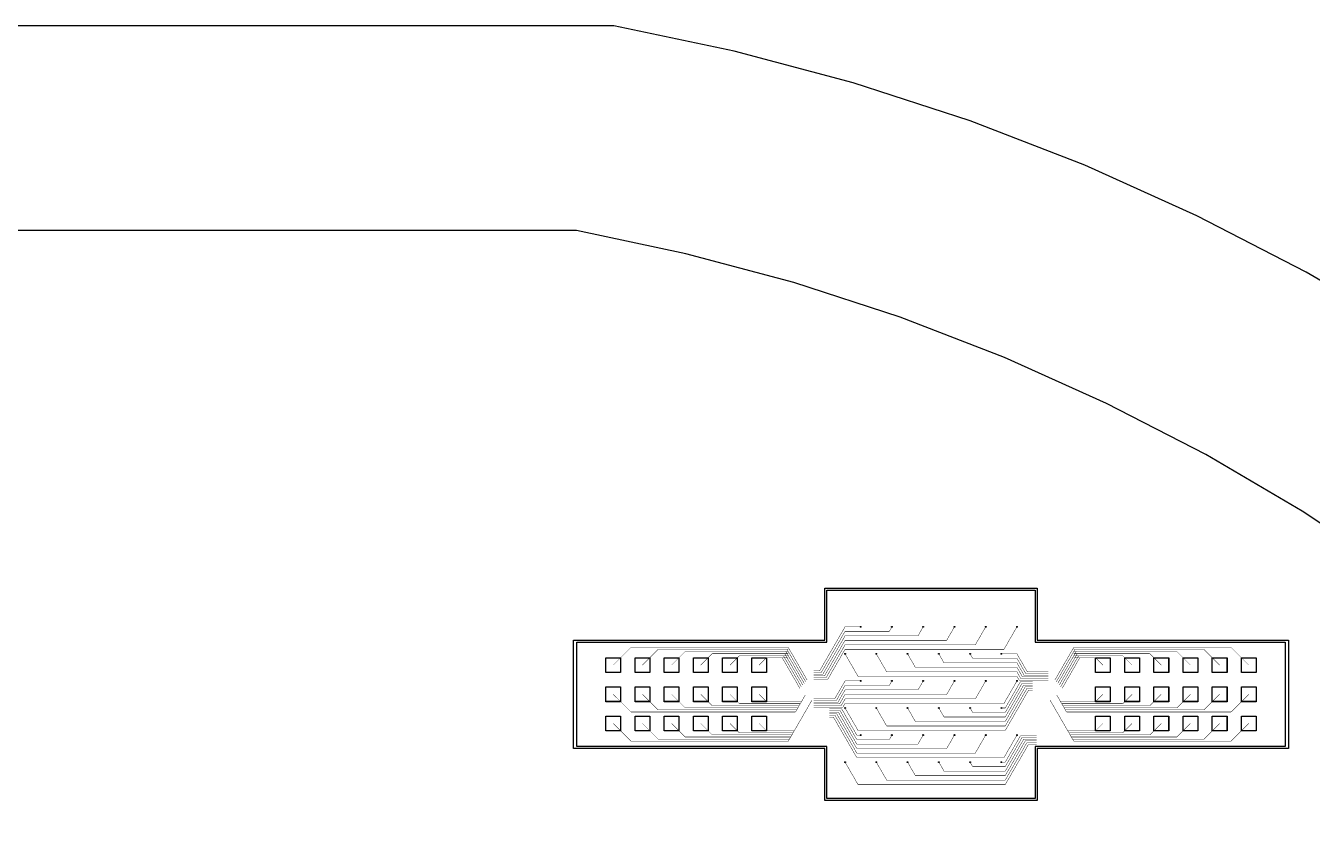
# Model space of a CAD drawing. Header units: metres. Extents: x -54999 to 54999, y -52014 to 54102.
# Drawn here: x -4214 to 26657, y 35128 to 54102 of the extents above; entities that cross this region are included whole.
import ezdxf

# ---------------------------------------------------------------- set-up
doc = ezdxf.new("R2010")
doc.units = ezdxf.units.M
for name, color, linetype in [('eDura_outline_ext', 6, 'Continuous'), ('eDura_outline_int', 6, 'Continuous'), ('etch', 3, 'Continuous'), ('metal', 4, 'Continuous'), ('wafer_ext', 8, 'Continuous'), ('wafer_int', 8, 'Continuous')]:
    doc.layers.add(name, color=color, linetype=linetype)

msp = doc.modelspace()

# ---------------------------------------------------------------- linework, layer by layer
at = {"layer": 'eDura_outline_ext'}
msp.add_lwpolyline([(20058.4, 39356.056), (26083.4, 39356.056), (26083.4, 36756.056), (20058.4, 36756.056), (20058.4, 36756.056), (20058.4, 35506.056), (14958.4, 35506.056), (14958.4, 36756.056), (14958.4, 36756.056), (8933.4, 36756.056), (8933.4, 39356.056), (14958.4, 39356.056), (14958.4, 39356.056), (14958.4, 40606.056), (20058.4, 40606.056), (20058.4, 39356.056)], close=True, dxfattribs=at)
at = {"layer": 'eDura_outline_int'}
msp.add_lwpolyline([(20008.4, 39306.056), (26008.4, 39306.056), (26008.4, 36806.056), (20008.4, 36806.056), (20008.4, 36806.056), (20008.4, 35556.056), (15008.4, 35556.056), (15008.4, 36806.056), (15008.4, 36806.056), (9008.4, 36806.056), (9008.4, 39306.056), (15008.4, 39306.056), (15008.4, 39306.056), (15008.4, 40556.056), (20008.4, 40556.056), (20008.4, 39306.056)], close=True, dxfattribs=at)
at = {"layer": 'etch'}
for points in [[(9708.4, 38931.056), (10058.4, 38931.056), (10058.4, 38581.056), (9708.4, 38581.056), (9708.4, 38931.056)], [(10408.4, 38931.056), (10758.4, 38931.056), (10758.4, 38581.056), (10408.4, 38581.056), (10408.4, 38931.056)], [(11108.4, 38931.056), (11458.4, 38931.056), (11458.4, 38581.056), (11108.4, 38581.056), (11108.4, 38931.056)], [(11808.4, 38931.056), (12158.4, 38931.056), (12158.4, 38581.056), (11808.4, 38581.056), (11808.4, 38931.056)], [(12508.4, 38931.056), (12858.4, 38931.056), (12858.4, 38581.056), (12508.4, 38581.056), (12508.4, 38931.056)], [(13208.4, 38931.056), (13558.4, 38931.056), (13558.4, 38581.056), (13208.4, 38581.056), (13208.4, 38931.056)], [(21458.4, 38931.056), (21808.4, 38931.056), (21808.4, 38581.056), (21458.4, 38581.056), (21458.4, 38931.056)], [(22158.4, 38931.056), (22508.4, 38931.056), (22508.4, 38581.056), (22158.4, 38581.056), (22158.4, 38931.056)], [(22858.4, 38931.056), (23208.4, 38931.056), (23208.4, 38581.056), (22858.4, 38581.056), (22858.4, 38931.056)], [(23558.4, 38931.056), (23908.4, 38931.056), (23908.4, 38581.056), (23558.4, 38581.056), (23558.4, 38931.056)], [(24258.4, 38931.056), (24608.4, 38931.056), (24608.4, 38581.056), (24258.4, 38581.056), (24258.4, 38931.056)], [(24958.4, 38931.056), (25308.4, 38931.056), (25308.4, 38581.056), (24958.4, 38581.056), (24958.4, 38931.056)], [(9708.4, 38231.056), (10058.4, 38231.056), (10058.4, 37881.056), (9708.4, 37881.056), (9708.4, 38231.056)], [(10408.4, 38231.056), (10758.4, 38231.056), (10758.4, 37881.056), (10408.4, 37881.056), (10408.4, 38231.056)], [(11108.4, 38231.056), (11458.4, 38231.056), (11458.4, 37881.056), (11108.4, 37881.056), (11108.4, 38231.056)], [(11808.4, 38231.056), (12158.4, 38231.056), (12158.4, 37881.056), (11808.4, 37881.056), (11808.4, 38231.056)], [(12508.4, 38231.056), (12858.4, 38231.056), (12858.4, 37881.056), (12508.4, 37881.056), (12508.4, 38231.056)], [(13208.4, 38231.056), (13558.4, 38231.056), (13558.4, 37881.056), (13208.4, 37881.056), (13208.4, 38231.056)], [(21458.4, 38231.056), (21808.4, 38231.056), (21808.4, 37881.056), (21458.4, 37881.056), (21458.4, 38231.056)], [(22158.4, 38231.056), (22508.4, 38231.056), (22508.4, 37881.056), (22158.4, 37881.056), (22158.4, 38231.056)], [(22858.4, 38231.056), (23208.4, 38231.056), (23208.4, 37881.056), (22858.4, 37881.056), (22858.4, 38231.056)], [(23558.4, 38231.056), (23908.4, 38231.056), (23908.4, 37881.056), (23558.4, 37881.056), (23558.4, 38231.056)], [(24258.4, 38231.056), (24608.4, 38231.056), (24608.4, 37881.056), (24258.4, 37881.056), (24258.4, 38231.056)], [(24958.4, 38231.056), (25308.4, 38231.056), (25308.4, 37881.056), (24958.4, 37881.056), (24958.4, 38231.056)], [(9708.4, 37531.056), (10058.4, 37531.056), (10058.4, 37181.056), (9708.4, 37181.056), (9708.4, 37531.056)], [(10408.4, 37531.056), (10758.4, 37531.056), (10758.4, 37181.056), (10408.4, 37181.056), (10408.4, 37531.056)], [(11108.4, 37531.056), (11458.4, 37531.056), (11458.4, 37181.056), (11108.4, 37181.056), (11108.4, 37531.056)], [(11808.4, 37531.056), (12158.4, 37531.056), (12158.4, 37181.056), (11808.4, 37181.056), (11808.4, 37531.056)], [(12508.4, 37531.056), (12858.4, 37531.056), (12858.4, 37181.056), (12508.4, 37181.056), (12508.4, 37531.056)], [(13208.4, 37531.056), (13558.4, 37531.056), (13558.4, 37181.056), (13208.4, 37181.056), (13208.4, 37531.056)], [(21458.4, 37531.056), (21808.4, 37531.056), (21808.4, 37181.056), (21458.4, 37181.056), (21458.4, 37531.056)], [(22158.4, 37531.056), (22508.4, 37531.056), (22508.4, 37181.056), (22158.4, 37181.056), (22158.4, 37531.056)], [(22858.4, 37531.056), (23208.4, 37531.056), (23208.4, 37181.056), (22858.4, 37181.056), (22858.4, 37531.056)], [(23558.4, 37531.056), (23908.4, 37531.056), (23908.4, 37181.056), (23558.4, 37181.056), (23558.4, 37531.056)], [(24258.4, 37531.056), (24608.4, 37531.056), (24608.4, 37181.056), (24258.4, 37181.056), (24258.4, 37531.056)], [(24958.4, 37531.056), (25308.4, 37531.056), (25308.4, 37181.056), (24958.4, 37181.056), (24958.4, 37531.056)]]:
    msp.add_lwpolyline(points, close=True, dxfattribs=at)
for centre in [(15820.9, 39675.296), (16570.9, 39675.296), (17320.9, 39675.296), (18070.9, 39675.296), (18820.9, 39675.296), (19570.9, 39675.296), (15445.9, 39025.777), (16195.9, 39025.777), (16945.9, 39025.777), (17695.9, 39025.777), (18445.9, 39025.777), (19195.9, 39025.777), (15820.9, 38376.258), (16570.9, 38376.258), (17320.9, 38376.258), (18070.9, 38376.258), (18820.9, 38376.258), (19570.9, 38376.258), (15445.9, 37726.739), (16195.9, 37726.739), (16945.9, 37726.739), (17695.9, 37726.739), (18445.9, 37726.739), (19195.9, 37726.739), (15820.9, 37077.22), (16570.9, 37077.22), (17320.9, 37077.22), (18070.9, 37077.22), (18820.9, 37077.22), (19570.9, 37077.22), (15445.9, 36427.701), (16195.9, 36427.701), (16945.9, 36427.701), (17695.9, 36427.701), (18445.9, 36427.701), (19195.9, 36427.701)]:
    msp.add_circle(centre, 5, dxfattribs=at)
at = {"layer": 'metal'}
for points in [[(15445.9, 39675.296, 10, 10, 0), (14834.464, 38616.258, 10, 10, 0)], [(15445.9, 39567.296, 10, 10, 0), (14873.724, 38576.258, 10, 10, 0)], [(15820.9, 39675.296, 10, 10, 0), (15445.9, 39675.296, 10, 10, 0)], [(16508.546, 39567.296, 10, 10, 0), (15445.9, 39567.296, 10, 10, 0)], [(15820.9, 39675.296, 10, 10, 0), (15820.9, 39675.296, 10, 10, 0)], [(16570.9, 39675.296, 10, 10, 0), (16508.546, 39567.296, 10, 10, 0)], [(17320.9, 39675.296, 10, 10, 0), (17196.192, 39459.296, 10, 10, 0)], [(18070.9, 39675.296, 10, 10, 0), (17883.838, 39351.296, 10, 10, 0)], [(18820.9, 39675.296, 10, 10, 0), (18571.485, 39243.296, 10, 10, 0)], [(19570.9, 39675.296, 10, 10, 0), (19259.131, 39135.296, 10, 10, 0)], [(15445.9, 39459.296, 10, 10, 0), (14912.984, 38536.258, 10, 10, 0)], [(15445.9, 39351.296, 10, 10, 0), (14952.243, 38496.258, 10, 10, 0)], [(15445.9, 39243.296, 10, 10, 0), (14991.503, 38456.258, 10, 10, 0)], [(17196.192, 39459.296, 10, 10, 0), (15445.9, 39459.296, 10, 10, 0)], [(17883.838, 39351.296, 10, 10, 0), (15445.9, 39351.296, 10, 10, 0)], [(18571.485, 39243.296, 10, 10, 0), (15445.9, 39243.296, 10, 10, 0)], [(9883.4, 38756.056, 10, 10, 0), (10308.4, 39181.056, 10, 10, 0)], [(10308.4, 39181.056, 10, 10, 0), (14083.4, 39181.056, 10, 10, 0)], [(10583.4, 38756.056, 10, 10, 0), (10958.4, 39131.056, 10, 10, 0)], [(10958.4, 39131.056, 10, 10, 0), (14083.4, 39131.056, 10, 10, 0)], [(11283.4, 38756.056, 10, 10, 0), (11608.4, 39081.056, 10, 10, 0)], [(11608.4, 39081.056, 10, 10, 0), (14083.4, 39081.056, 10, 10, 0)], [(11983.4, 38756.056, 10, 10, 0), (12258.4, 39031.056, 10, 10, 0)], [(12258.4, 39031.056, 10, 10, 0), (14083.4, 39031.056, 10, 10, 0)], [(12683.4, 38756.056, 10, 10, 0), (12908.4, 38981.056, 10, 10, 0)], [(12908.4, 38981.056, 10, 10, 0), (14083.4, 38981.056, 10, 10, 0)], [(13383.4, 38756.056, 10, 10, 0), (13558.4, 38931.056, 10, 10, 0)], [(13558.4, 38931.056, 10, 10, 0), (14083.4, 38931.056, 10, 10, 0)], [(13939.062, 38931.056, 10, 10, 0), (14363.415, 38196.056, 10, 10, 0)], [(14083.4, 38931.056, 10, 10, 0), (13939.062, 38931.056, 10, 10, 0)], [(13967.93, 38981.056, 10, 10, 0), (14398.056, 38236.056, 10, 10, 0)], [(14083.4, 38981.056, 10, 10, 0), (13967.93, 38981.056, 10, 10, 0)], [(13996.797, 39031.056, 10, 10, 0), (14432.697, 38276.056, 10, 10, 0)], [(14083.4, 39031.056, 10, 10, 0), (13996.797, 39031.056, 10, 10, 0)], [(14025.665, 39081.056, 10, 10, 0), (14467.338, 38316.056, 10, 10, 0)], [(14083.4, 39081.056, 10, 10, 0), (14025.665, 39081.056, 10, 10, 0)], [(14054.532, 39131.056, 10, 10, 0), (14501.979, 38356.056, 10, 10, 0)], [(14083.4, 39131.056, 10, 10, 0), (14054.532, 39131.056, 10, 10, 0)], [(14083.4, 39181.056, 10, 10, 0), (14536.62, 38396.056, 10, 10, 0)], [(14083.4, 39181.056, 10, 10, 0), (14083.4, 39181.056, 10, 10, 0)], [(15445.9, 39135.296, 10, 10, 0), (15030.763, 38416.258, 10, 10, 0)], [(19259.131, 39135.296, 10, 10, 0), (15445.9, 39135.296, 10, 10, 0)], [(15445.9, 39025.777, 10, 10, 0), (15757.669, 38485.777, 10, 10, 0)], [(16195.9, 39025.777, 10, 10, 0), (16445.315, 38593.777, 10, 10, 0)], [(16945.9, 39025.777, 10, 10, 0), (17132.961, 38701.777, 10, 10, 0)], [(17695.9, 39025.777, 10, 10, 0), (17820.608, 38809.777, 10, 10, 0)], [(18445.9, 39025.777, 10, 10, 0), (18508.254, 38917.777, 10, 10, 0)], [(18508.254, 38917.777, 10, 10, 0), (19570.9, 38917.777, 10, 10, 0)], [(19195.9, 39025.777, 10, 10, 0), (19195.9, 39025.777, 10, 10, 0)], [(19195.9, 39025.777, 10, 10, 0), (19570.9, 39025.777, 10, 10, 0)], [(19570.9, 39025.777, 10, 10, 0), (19818.883, 38596.258, 10, 10, 0)], [(19570.9, 38917.777, 10, 10, 0), (19779.623, 38556.258, 10, 10, 0)], [(20933.4, 39181.056, 10, 10, 0), (20480.18, 38396.056, 10, 10, 0)], [(20962.267, 39131.056, 10, 10, 0), (20514.821, 38356.056, 10, 10, 0)], [(20991.135, 39081.056, 10, 10, 0), (20549.462, 38316.056, 10, 10, 0)], [(21020.003, 39031.056, 10, 10, 0), (20584.103, 38276.056, 10, 10, 0)], [(21048.87, 38981.056, 10, 10, 0), (20618.744, 38236.056, 10, 10, 0)], [(21077.738, 38931.056, 10, 10, 0), (20653.385, 38196.056, 10, 10, 0)], [(24708.4, 39181.056, 10, 10, 0), (20933.4, 39181.056, 10, 10, 0)], [(20933.4, 39181.056, 10, 10, 0), (20933.4, 39181.056, 10, 10, 0)], [(24058.4, 39131.056, 10, 10, 0), (20933.4, 39131.056, 10, 10, 0)], [(20933.4, 39131.056, 10, 10, 0), (20962.267, 39131.056, 10, 10, 0)], [(23408.4, 39081.056, 10, 10, 0), (20933.4, 39081.056, 10, 10, 0)], [(20933.4, 39081.056, 10, 10, 0), (20991.135, 39081.056, 10, 10, 0)], [(22758.4, 39031.056, 10, 10, 0), (20933.4, 39031.056, 10, 10, 0)], [(20933.4, 39031.056, 10, 10, 0), (21020.003, 39031.056, 10, 10, 0)], [(22108.4, 38981.056, 10, 10, 0), (20933.4, 38981.056, 10, 10, 0)], [(20933.4, 38981.056, 10, 10, 0), (21048.87, 38981.056, 10, 10, 0)], [(21458.4, 38931.056, 10, 10, 0), (20933.4, 38931.056, 10, 10, 0)], [(20933.4, 38931.056, 10, 10, 0), (21077.738, 38931.056, 10, 10, 0)], [(21633.4, 38756.056, 10, 10, 0), (21458.4, 38931.056, 10, 10, 0)], [(22333.4, 38756.056, 10, 10, 0), (22108.4, 38981.056, 10, 10, 0)], [(23033.4, 38756.056, 10, 10, 0), (22758.4, 39031.056, 10, 10, 0)], [(23733.4, 38756.056, 10, 10, 0), (23408.4, 39081.056, 10, 10, 0)], [(24433.4, 38756.056, 10, 10, 0), (24058.4, 39131.056, 10, 10, 0)], [(25133.4, 38756.056, 10, 10, 0), (24708.4, 39181.056, 10, 10, 0)], [(14834.464, 38616.258, 10, 10, 0), (14695.9, 38616.258, 10, 10, 0)], [(16445.315, 38593.777, 10, 10, 0), (19570.9, 38593.777, 10, 10, 0)], [(17132.961, 38701.777, 10, 10, 0), (19570.9, 38701.777, 10, 10, 0)], [(17820.608, 38809.777, 10, 10, 0), (19570.9, 38809.777, 10, 10, 0)], [(19570.9, 38809.777, 10, 10, 0), (19740.363, 38516.258, 10, 10, 0)], [(19570.9, 38701.777, 10, 10, 0), (19701.103, 38476.258, 10, 10, 0)], [(19570.9, 38593.777, 10, 10, 0), (19661.844, 38436.258, 10, 10, 0)], [(19818.883, 38596.258, 10, 10, 0), (20320.9, 38596.258, 10, 10, 0)], [(14873.724, 38576.258, 10, 10, 0), (14695.9, 38576.258, 10, 10, 0)], [(14912.984, 38536.258, 10, 10, 0), (14695.9, 38536.258, 10, 10, 0)], [(14952.243, 38496.258, 10, 10, 0), (14695.9, 38496.258, 10, 10, 0)], [(14991.503, 38456.258, 10, 10, 0), (14695.9, 38456.258, 10, 10, 0)], [(15030.763, 38416.258, 10, 10, 0), (14695.9, 38416.258, 10, 10, 0)], [(15445.9, 38376.258, 10, 10, 0), (15197.917, 37946.739, 10, 10, 0)], [(15820.9, 38376.258, 10, 10, 0), (15445.9, 38376.258, 10, 10, 0)], [(15757.669, 38485.777, 10, 10, 0), (19570.9, 38485.777, 10, 10, 0)], [(15820.9, 38376.258, 10, 10, 0), (15820.9, 38376.258, 10, 10, 0)], [(16570.9, 38376.258, 10, 10, 0), (16508.546, 38268.258, 10, 10, 0)], [(17320.9, 38376.258, 10, 10, 0), (17196.192, 38160.258, 10, 10, 0)], [(18070.9, 38376.258, 10, 10, 0), (17883.838, 38052.258, 10, 10, 0)], [(18820.9, 38376.258, 10, 10, 0), (18571.485, 37944.258, 10, 10, 0)], [(19570.9, 38376.258, 10, 10, 0), (19259.131, 37836.258, 10, 10, 0)], [(19289.65, 37726.739, 10, 10, 0), (19653.103, 38356.258, 10, 10, 0)], [(19289.65, 37618.739, 10, 10, 0), (19692.363, 38316.258, 10, 10, 0)], [(19289.65, 37510.739, 10, 10, 0), (19731.623, 38276.258, 10, 10, 0)], [(19570.9, 38485.777, 10, 10, 0), (19622.584, 38396.258, 10, 10, 0)], [(19622.584, 38396.258, 10, 10, 0), (20320.9, 38396.258, 10, 10, 0)], [(19653.103, 38356.258, 10, 10, 0), (19945.9, 38356.258, 10, 10, 0)], [(19661.844, 38436.258, 10, 10, 0), (20320.9, 38436.258, 10, 10, 0)], [(19692.363, 38316.258, 10, 10, 0), (19945.9, 38316.258, 10, 10, 0)], [(19701.103, 38476.258, 10, 10, 0), (20320.9, 38476.258, 10, 10, 0)], [(19731.623, 38276.258, 10, 10, 0), (19945.9, 38276.258, 10, 10, 0)], [(19740.363, 38516.258, 10, 10, 0), (20320.9, 38516.258, 10, 10, 0)], [(19779.623, 38556.258, 10, 10, 0), (20320.9, 38556.258, 10, 10, 0)], [(9883.4, 38056.056, 10, 10, 0), (10308.4, 37631.056, 10, 10, 0)], [(10583.4, 38056.056, 10, 10, 0), (10958.4, 37681.056, 10, 10, 0)], [(11283.4, 38056.056, 10, 10, 0), (11608.4, 37731.056, 10, 10, 0)], [(11983.4, 38056.056, 10, 10, 0), (12258.4, 37781.056, 10, 10, 0)], [(12683.4, 38056.056, 10, 10, 0), (12908.4, 37831.056, 10, 10, 0)], [(13383.4, 38056.056, 10, 10, 0), (13558.4, 37881.056, 10, 10, 0)], [(14285.473, 37681.056, 10, 10, 0), (14467.338, 37996.056, 10, 10, 0)], [(14314.34, 37731.056, 10, 10, 0), (14490.432, 38036.056, 10, 10, 0)], [(15445.9, 38268.258, 10, 10, 0), (15237.177, 37906.739, 10, 10, 0)], [(15445.9, 38160.258, 10, 10, 0), (15276.437, 37866.739, 10, 10, 0)], [(15445.9, 38052.258, 10, 10, 0), (15315.696, 37826.739, 10, 10, 0)], [(16508.546, 38268.258, 10, 10, 0), (15445.9, 38268.258, 10, 10, 0)], [(17196.192, 38160.258, 10, 10, 0), (15445.9, 38160.258, 10, 10, 0)], [(17883.838, 38052.258, 10, 10, 0), (15445.9, 38052.258, 10, 10, 0)], [(19289.65, 37402.739, 10, 10, 0), (19770.882, 38236.258, 10, 10, 0)], [(19289.65, 37294.739, 10, 10, 0), (19810.142, 38196.258, 10, 10, 0)], [(19289.65, 37186.739, 10, 10, 0), (19849.402, 38156.258, 10, 10, 0)], [(19770.882, 38236.258, 10, 10, 0), (19945.9, 38236.258, 10, 10, 0)], [(19810.142, 38196.258, 10, 10, 0), (19945.9, 38196.258, 10, 10, 0)], [(19849.402, 38156.258, 10, 10, 0), (19945.9, 38156.258, 10, 10, 0)], [(20702.46, 37731.056, 10, 10, 0), (20526.368, 38036.056, 10, 10, 0)], [(20731.327, 37681.056, 10, 10, 0), (20549.462, 37996.056, 10, 10, 0)], [(21633.4, 38056.056, 10, 10, 0), (21458.4, 37881.056, 10, 10, 0)], [(22333.4, 38056.056, 10, 10, 0), (22108.4, 37831.056, 10, 10, 0)], [(23033.4, 38056.056, 10, 10, 0), (22758.4, 37781.056, 10, 10, 0)], [(23733.4, 38056.056, 10, 10, 0), (23408.4, 37731.056, 10, 10, 0)], [(24433.4, 38056.056, 10, 10, 0), (24058.4, 37681.056, 10, 10, 0)], [(25133.4, 38056.056, 10, 10, 0), (24708.4, 37631.056, 10, 10, 0)], [(10958.4, 37681.056, 10, 10, 0), (14083.4, 37681.056, 10, 10, 0)], [(11608.4, 37731.056, 10, 10, 0), (14083.4, 37731.056, 10, 10, 0)], [(12258.4, 37781.056, 10, 10, 0), (14083.4, 37781.056, 10, 10, 0)], [(12908.4, 37831.056, 10, 10, 0), (14083.4, 37831.056, 10, 10, 0)], [(13558.4, 37881.056, 10, 10, 0), (14083.4, 37881.056, 10, 10, 0)], [(14083.4, 37881.056, 10, 10, 0), (14400.943, 37881.056, 10, 10, 0)], [(14083.4, 37831.056, 10, 10, 0), (14372.075, 37831.056, 10, 10, 0)], [(14083.4, 37781.056, 10, 10, 0), (14343.208, 37781.056, 10, 10, 0)], [(14083.4, 37731.056, 10, 10, 0), (14314.34, 37731.056, 10, 10, 0)], [(14083.4, 36931.056, 10, 10, 0), (14536.62, 37716.056, 10, 10, 0)], [(14083.4, 37681.056, 10, 10, 0), (14285.473, 37681.056, 10, 10, 0)], [(14112.267, 36981.056, 10, 10, 0), (14559.714, 37756.056, 10, 10, 0)], [(14141.135, 37031.056, 10, 10, 0), (14582.808, 37796.056, 10, 10, 0)], [(14170.003, 37081.056, 10, 10, 0), (14605.902, 37836.056, 10, 10, 0)], [(14198.87, 37131.056, 10, 10, 0), (14628.996, 37876.056, 10, 10, 0)], [(14227.738, 37181.056, 10, 10, 0), (14652.09, 37916.056, 10, 10, 0)], [(14256.605, 37631.056, 10, 10, 0), (14444.244, 37956.056, 10, 10, 0)], [(14343.208, 37781.056, 10, 10, 0), (14343.208, 37781.056, 10, 10, 0)], [(14372.075, 37831.056, 10, 10, 0), (14372.075, 37831.056, 10, 10, 0)], [(14400.943, 37881.056, 10, 10, 0), (14400.943, 37881.056, 10, 10, 0)], [(15197.917, 37946.739, 10, 10, 0), (14695.9, 37946.739, 10, 10, 0)], [(15237.177, 37906.739, 10, 10, 0), (14695.9, 37906.739, 10, 10, 0)], [(15276.437, 37866.739, 10, 10, 0), (14695.9, 37866.739, 10, 10, 0)], [(15315.696, 37826.739, 10, 10, 0), (14695.9, 37826.739, 10, 10, 0)], [(15354.956, 37786.739, 10, 10, 0), (14695.9, 37786.739, 10, 10, 0)], [(15394.216, 37746.739, 10, 10, 0), (14695.9, 37746.739, 10, 10, 0)], [(15363.697, 37706.739, 10, 10, 0), (15070.9, 37706.739, 10, 10, 0)], [(15324.437, 37666.739, 10, 10, 0), (15070.9, 37666.739, 10, 10, 0)], [(15727.15, 36969.22, 10, 10, 0), (15324.437, 37666.739, 10, 10, 0)], [(15445.9, 37944.258, 10, 10, 0), (15354.956, 37786.739, 10, 10, 0)], [(15727.15, 37077.22, 10, 10, 0), (15363.697, 37706.739, 10, 10, 0)], [(15445.9, 37836.258, 10, 10, 0), (15394.216, 37746.739, 10, 10, 0)], [(18571.485, 37944.258, 10, 10, 0), (15445.9, 37944.258, 10, 10, 0)], [(19259.131, 37836.258, 10, 10, 0), (15445.9, 37836.258, 10, 10, 0)], [(15445.9, 37726.739, 10, 10, 0), (15757.669, 37186.739, 10, 10, 0)], [(16195.9, 37726.739, 10, 10, 0), (16445.315, 37294.739, 10, 10, 0)], [(16945.9, 37726.739, 10, 10, 0), (17132.961, 37402.739, 10, 10, 0)], [(17695.9, 37726.739, 10, 10, 0), (17820.608, 37510.739, 10, 10, 0)], [(18445.9, 37726.739, 10, 10, 0), (18508.254, 37618.739, 10, 10, 0)], [(19195.9, 37726.739, 10, 10, 0), (19195.9, 37726.739, 10, 10, 0)], [(19195.9, 37726.739, 10, 10, 0), (19289.65, 37726.739, 10, 10, 0)], [(20789.062, 37181.056, 10, 10, 0), (20364.71, 37916.056, 10, 10, 0)], [(20817.93, 37131.056, 10, 10, 0), (20387.804, 37876.056, 10, 10, 0)], [(20846.797, 37081.056, 10, 10, 0), (20410.898, 37836.056, 10, 10, 0)], [(20875.665, 37031.056, 10, 10, 0), (20433.992, 37796.056, 10, 10, 0)], [(20904.532, 36981.056, 10, 10, 0), (20457.086, 37756.056, 10, 10, 0)], [(20933.4, 36931.056, 10, 10, 0), (20480.18, 37716.056, 10, 10, 0)], [(20760.195, 37631.056, 10, 10, 0), (20572.556, 37956.056, 10, 10, 0)], [(20615.857, 37881.056, 10, 10, 0), (20615.857, 37881.056, 10, 10, 0)], [(20933.4, 37881.056, 10, 10, 0), (20615.857, 37881.056, 10, 10, 0)], [(20644.725, 37831.056, 10, 10, 0), (20644.725, 37831.056, 10, 10, 0)], [(20933.4, 37831.056, 10, 10, 0), (20644.725, 37831.056, 10, 10, 0)], [(20673.592, 37781.056, 10, 10, 0), (20673.592, 37781.056, 10, 10, 0)], [(20933.4, 37781.056, 10, 10, 0), (20673.592, 37781.056, 10, 10, 0)], [(20933.4, 37731.056, 10, 10, 0), (20702.46, 37731.056, 10, 10, 0)], [(20933.4, 37681.056, 10, 10, 0), (20731.327, 37681.056, 10, 10, 0)], [(21458.4, 37881.056, 10, 10, 0), (20933.4, 37881.056, 10, 10, 0)], [(22108.4, 37831.056, 10, 10, 0), (20933.4, 37831.056, 10, 10, 0)], [(22758.4, 37781.056, 10, 10, 0), (20933.4, 37781.056, 10, 10, 0)], [(23408.4, 37731.056, 10, 10, 0), (20933.4, 37731.056, 10, 10, 0)], [(24058.4, 37681.056, 10, 10, 0), (20933.4, 37681.056, 10, 10, 0)], [(9883.4, 37356.056, 10, 10, 0), (10308.4, 36931.056, 10, 10, 0)], [(10308.4, 37631.056, 10, 10, 0), (14083.4, 37631.056, 10, 10, 0)], [(10583.4, 37356.056, 10, 10, 0), (10958.4, 36981.056, 10, 10, 0)], [(11283.4, 37356.056, 10, 10, 0), (11608.4, 37031.056, 10, 10, 0)], [(11983.4, 37356.056, 10, 10, 0), (12258.4, 37081.056, 10, 10, 0)], [(12683.4, 37356.056, 10, 10, 0), (12908.4, 37131.056, 10, 10, 0)], [(13383.4, 37356.056, 10, 10, 0), (13558.4, 37181.056, 10, 10, 0)], [(14083.4, 37631.056, 10, 10, 0), (14256.605, 37631.056, 10, 10, 0)], [(15285.177, 37626.739, 10, 10, 0), (15070.9, 37626.739, 10, 10, 0)], [(15245.918, 37586.739, 10, 10, 0), (15070.9, 37586.739, 10, 10, 0)], [(15206.658, 37546.739, 10, 10, 0), (15070.9, 37546.739, 10, 10, 0)], [(15167.398, 37506.739, 10, 10, 0), (15070.9, 37506.739, 10, 10, 0)], [(15727.15, 36537.22, 10, 10, 0), (15167.398, 37506.739, 10, 10, 0)], [(15727.15, 36645.22, 10, 10, 0), (15206.658, 37546.739, 10, 10, 0)], [(15727.15, 36753.22, 10, 10, 0), (15245.918, 37586.739, 10, 10, 0)], [(15727.15, 36861.22, 10, 10, 0), (15285.177, 37626.739, 10, 10, 0)], [(17132.961, 37402.739, 10, 10, 0), (19289.65, 37402.739, 10, 10, 0)], [(17820.608, 37510.739, 10, 10, 0), (19289.65, 37510.739, 10, 10, 0)], [(18508.254, 37618.739, 10, 10, 0), (19289.65, 37618.739, 10, 10, 0)], [(20933.4, 37631.056, 10, 10, 0), (20760.195, 37631.056, 10, 10, 0)], [(24708.4, 37631.056, 10, 10, 0), (20933.4, 37631.056, 10, 10, 0)], [(21633.4, 37356.056, 10, 10, 0), (21458.4, 37181.056, 10, 10, 0)], [(22333.4, 37356.056, 10, 10, 0), (22108.4, 37131.056, 10, 10, 0)], [(23033.4, 37356.056, 10, 10, 0), (22758.4, 37081.056, 10, 10, 0)], [(23733.4, 37356.056, 10, 10, 0), (23408.4, 37031.056, 10, 10, 0)], [(24433.4, 37356.056, 10, 10, 0), (24058.4, 36981.056, 10, 10, 0)], [(25133.4, 37356.056, 10, 10, 0), (24708.4, 36931.056, 10, 10, 0)], [(12258.4, 37081.056, 10, 10, 0), (14083.4, 37081.056, 10, 10, 0)], [(12908.4, 37131.056, 10, 10, 0), (14083.4, 37131.056, 10, 10, 0)], [(13558.4, 37181.056, 10, 10, 0), (14083.4, 37181.056, 10, 10, 0)], [(14083.4, 37181.056, 10, 10, 0), (14227.738, 37181.056, 10, 10, 0)], [(14083.4, 37131.056, 10, 10, 0), (14198.87, 37131.056, 10, 10, 0)], [(14083.4, 37081.056, 10, 10, 0), (14170.003, 37081.056, 10, 10, 0)], [(15820.9, 37077.22, 10, 10, 0), (15727.15, 37077.22, 10, 10, 0)], [(15757.669, 37186.739, 10, 10, 0), (19289.65, 37186.739, 10, 10, 0)], [(15820.9, 37077.22, 10, 10, 0), (15820.9, 37077.22, 10, 10, 0)], [(16445.315, 37294.739, 10, 10, 0), (19289.65, 37294.739, 10, 10, 0)], [(16570.9, 37077.22, 10, 10, 0), (16508.546, 36969.22, 10, 10, 0)], [(17320.9, 37077.22, 10, 10, 0), (17196.192, 36861.22, 10, 10, 0)], [(18070.9, 37077.22, 10, 10, 0), (17883.838, 36753.22, 10, 10, 0)], [(18820.9, 37077.22, 10, 10, 0), (18571.485, 36645.22, 10, 10, 0)], [(19570.9, 37077.22, 10, 10, 0), (19259.131, 36537.22, 10, 10, 0)], [(19289.65, 36427.701, 10, 10, 0), (19653.103, 37057.22, 10, 10, 0)], [(19653.103, 37057.22, 10, 10, 0), (20039.65, 37057.22, 10, 10, 0)], [(20933.4, 37181.056, 10, 10, 0), (20789.062, 37181.056, 10, 10, 0)], [(20933.4, 37131.056, 10, 10, 0), (20817.93, 37131.056, 10, 10, 0)], [(20933.4, 37081.056, 10, 10, 0), (20846.797, 37081.056, 10, 10, 0)], [(21458.4, 37181.056, 10, 10, 0), (20933.4, 37181.056, 10, 10, 0)], [(22108.4, 37131.056, 10, 10, 0), (20933.4, 37131.056, 10, 10, 0)], [(22758.4, 37081.056, 10, 10, 0), (20933.4, 37081.056, 10, 10, 0)], [(10308.4, 36931.056, 10, 10, 0), (14083.4, 36931.056, 10, 10, 0)], [(10958.4, 36981.056, 10, 10, 0), (14083.4, 36981.056, 10, 10, 0)], [(11608.4, 37031.056, 10, 10, 0), (14083.4, 37031.056, 10, 10, 0)], [(14083.4, 37031.056, 10, 10, 0), (14141.135, 37031.056, 10, 10, 0)], [(14083.4, 36981.056, 10, 10, 0), (14112.267, 36981.056, 10, 10, 0)], [(14083.4, 36931.056, 10, 10, 0), (14083.4, 36931.056, 10, 10, 0)], [(16508.546, 36969.22, 10, 10, 0), (15727.15, 36969.22, 10, 10, 0)], [(17196.192, 36861.22, 10, 10, 0), (15727.15, 36861.22, 10, 10, 0)], [(17883.838, 36753.22, 10, 10, 0), (15727.15, 36753.22, 10, 10, 0)], [(19289.65, 36319.701, 10, 10, 0), (19692.363, 37017.22, 10, 10, 0)], [(19289.65, 36211.701, 10, 10, 0), (19731.623, 36977.22, 10, 10, 0)], [(19289.65, 36103.701, 10, 10, 0), (19770.882, 36937.22, 10, 10, 0)], [(19289.65, 35995.701, 10, 10, 0), (19810.142, 36897.22, 10, 10, 0)], [(19289.65, 35887.701, 10, 10, 0), (19849.402, 36857.22, 10, 10, 0)], [(19692.363, 37017.22, 10, 10, 0), (20039.65, 37017.22, 10, 10, 0)], [(19731.623, 36977.22, 10, 10, 0), (20039.65, 36977.22, 10, 10, 0)], [(19770.882, 36937.22, 10, 10, 0), (20039.65, 36937.22, 10, 10, 0)], [(19810.142, 36897.22, 10, 10, 0), (20039.65, 36897.22, 10, 10, 0)], [(19849.402, 36857.22, 10, 10, 0), (20039.65, 36857.22, 10, 10, 0)], [(20933.4, 37031.056, 10, 10, 0), (20875.665, 37031.056, 10, 10, 0)], [(20933.4, 36981.056, 10, 10, 0), (20904.532, 36981.056, 10, 10, 0)], [(23408.4, 37031.056, 10, 10, 0), (20933.4, 37031.056, 10, 10, 0)], [(24058.4, 36981.056, 10, 10, 0), (20933.4, 36981.056, 10, 10, 0)], [(24708.4, 36931.056, 10, 10, 0), (20933.4, 36931.056, 10, 10, 0)], [(20933.4, 36931.056, 10, 10, 0), (20933.4, 36931.056, 10, 10, 0)], [(15445.9, 36427.701, 10, 10, 0), (15757.669, 35887.701, 10, 10, 0)], [(18571.485, 36645.22, 10, 10, 0), (15727.15, 36645.22, 10, 10, 0)], [(19259.131, 36537.22, 10, 10, 0), (15727.15, 36537.22, 10, 10, 0)], [(16195.9, 36427.701, 10, 10, 0), (16445.315, 35995.701, 10, 10, 0)], [(16945.9, 36427.701, 10, 10, 0), (17132.961, 36103.701, 10, 10, 0)], [(17695.9, 36427.701, 10, 10, 0), (17820.608, 36211.701, 10, 10, 0)], [(18445.9, 36427.701, 10, 10, 0), (18508.254, 36319.701, 10, 10, 0)], [(19195.9, 36427.701, 10, 10, 0), (19195.9, 36427.701, 10, 10, 0)], [(19195.9, 36427.701, 10, 10, 0), (19289.65, 36427.701, 10, 10, 0)], [(17820.608, 36211.701, 10, 10, 0), (19289.65, 36211.701, 10, 10, 0)], [(18508.254, 36319.701, 10, 10, 0), (19289.65, 36319.701, 10, 10, 0)], [(15757.669, 35887.701, 10, 10, 0), (19289.65, 35887.701, 10, 10, 0)], [(16445.315, 35995.701, 10, 10, 0), (19289.65, 35995.701, 10, 10, 0)], [(17132.961, 36103.701, 10, 10, 0), (19289.65, 36103.701, 10, 10, 0)]]:
    msp.add_lwpolyline(points, format="xyseb", dxfattribs=at)
for points in [[(9705.9, 38933.556), (10060.9, 38933.556), (10060.9, 38578.556), (9705.9, 38578.556), (9705.9, 38933.556)], [(10405.9, 38933.556), (10760.9, 38933.556), (10760.9, 38578.556), (10405.9, 38578.556), (10405.9, 38933.556)], [(11105.9, 38933.556), (11460.9, 38933.556), (11460.9, 38578.556), (11105.9, 38578.556), (11105.9, 38933.556)], [(11805.9, 38933.556), (12160.9, 38933.556), (12160.9, 38578.556), (11805.9, 38578.556), (11805.9, 38933.556)], [(12505.9, 38933.556), (12860.9, 38933.556), (12860.9, 38578.556), (12505.9, 38578.556), (12505.9, 38933.556)], [(13205.9, 38933.556), (13560.9, 38933.556), (13560.9, 38578.556), (13205.9, 38578.556), (13205.9, 38933.556)], [(21455.9, 38933.556), (21810.9, 38933.556), (21810.9, 38578.556), (21455.9, 38578.556), (21455.9, 38933.556)], [(22155.9, 38933.556), (22510.9, 38933.556), (22510.9, 38578.556), (22155.9, 38578.556), (22155.9, 38933.556)], [(22855.9, 38933.556), (23210.9, 38933.556), (23210.9, 38578.556), (22855.9, 38578.556), (22855.9, 38933.556)], [(23555.9, 38933.556), (23910.9, 38933.556), (23910.9, 38578.556), (23555.9, 38578.556), (23555.9, 38933.556)], [(24255.9, 38933.556), (24610.9, 38933.556), (24610.9, 38578.556), (24255.9, 38578.556), (24255.9, 38933.556)], [(24955.9, 38933.556), (25310.9, 38933.556), (25310.9, 38578.556), (24955.9, 38578.556), (24955.9, 38933.556)], [(9705.9, 38233.556), (10060.9, 38233.556), (10060.9, 37878.556), (9705.9, 37878.556), (9705.9, 38233.556)], [(10405.9, 38233.556), (10760.9, 38233.556), (10760.9, 37878.556), (10405.9, 37878.556), (10405.9, 38233.556)], [(11105.9, 38233.556), (11460.9, 38233.556), (11460.9, 37878.556), (11105.9, 37878.556), (11105.9, 38233.556)], [(11805.9, 38233.556), (12160.9, 38233.556), (12160.9, 37878.556), (11805.9, 37878.556), (11805.9, 38233.556)], [(12505.9, 38233.556), (12860.9, 38233.556), (12860.9, 37878.556), (12505.9, 37878.556), (12505.9, 38233.556)], [(13205.9, 38233.556), (13560.9, 38233.556), (13560.9, 37878.556), (13205.9, 37878.556), (13205.9, 38233.556)], [(21455.9, 38233.556), (21810.9, 38233.556), (21810.9, 37878.556), (21455.9, 37878.556), (21455.9, 38233.556)], [(22155.9, 38233.556), (22510.9, 38233.556), (22510.9, 37878.556), (22155.9, 37878.556), (22155.9, 38233.556)], [(22855.9, 38233.556), (23210.9, 38233.556), (23210.9, 37878.556), (22855.9, 37878.556), (22855.9, 38233.556)], [(23555.9, 38233.556), (23910.9, 38233.556), (23910.9, 37878.556), (23555.9, 37878.556), (23555.9, 38233.556)], [(24255.9, 38233.556), (24610.9, 38233.556), (24610.9, 37878.556), (24255.9, 37878.556), (24255.9, 38233.556)], [(24955.9, 38233.556), (25310.9, 38233.556), (25310.9, 37878.556), (24955.9, 37878.556), (24955.9, 38233.556)], [(9705.9, 37533.556), (10060.9, 37533.556), (10060.9, 37178.556), (9705.9, 37178.556), (9705.9, 37533.556)], [(10405.9, 37533.556), (10760.9, 37533.556), (10760.9, 37178.556), (10405.9, 37178.556), (10405.9, 37533.556)], [(11105.9, 37533.556), (11460.9, 37533.556), (11460.9, 37178.556), (11105.9, 37178.556), (11105.9, 37533.556)], [(11805.9, 37533.556), (12160.9, 37533.556), (12160.9, 37178.556), (11805.9, 37178.556), (11805.9, 37533.556)], [(12505.9, 37533.556), (12860.9, 37533.556), (12860.9, 37178.556), (12505.9, 37178.556), (12505.9, 37533.556)], [(13205.9, 37533.556), (13560.9, 37533.556), (13560.9, 37178.556), (13205.9, 37178.556), (13205.9, 37533.556)], [(21455.9, 37533.556), (21810.9, 37533.556), (21810.9, 37178.556), (21455.9, 37178.556), (21455.9, 37533.556)], [(22155.9, 37533.556), (22510.9, 37533.556), (22510.9, 37178.556), (22155.9, 37178.556), (22155.9, 37533.556)], [(22855.9, 37533.556), (23210.9, 37533.556), (23210.9, 37178.556), (22855.9, 37178.556), (22855.9, 37533.556)], [(23555.9, 37533.556), (23910.9, 37533.556), (23910.9, 37178.556), (23555.9, 37178.556), (23555.9, 37533.556)], [(24255.9, 37533.556), (24610.9, 37533.556), (24610.9, 37178.556), (24255.9, 37178.556), (24255.9, 37533.556)], [(24955.9, 37533.556), (25310.9, 37533.556), (25310.9, 37178.556), (24955.9, 37178.556), (24955.9, 37533.556)]]:
    msp.add_lwpolyline(points, close=True, dxfattribs=at)
for centre in [(15820.9, 39675.296), (16570.9, 39675.296), (17320.9, 39675.296), (18070.9, 39675.296), (18820.9, 39675.296), (19570.9, 39675.296), (15445.9, 39025.777), (16195.9, 39025.777), (16945.9, 39025.777), (17695.9, 39025.777), (18445.9, 39025.777), (19195.9, 39025.777), (15820.9, 38376.258), (16570.9, 38376.258), (17320.9, 38376.258), (18070.9, 38376.258), (18820.9, 38376.258), (19570.9, 38376.258), (15445.9, 37726.739), (16195.9, 37726.739), (16945.9, 37726.739), (17695.9, 37726.739), (18445.9, 37726.739), (19195.9, 37726.739), (15820.9, 37077.22), (16570.9, 37077.22), (17320.9, 37077.22), (18070.9, 37077.22), (18820.9, 37077.22), (19570.9, 37077.22), (15445.9, 36427.701), (16195.9, 36427.701), (16945.9, 36427.701), (17695.9, 36427.701), (18445.9, 36427.701), (19195.9, 36427.701)]:
    msp.add_circle(centre, 10, dxfattribs=at)
at = {"layer": 'wafer_ext'}
msp.add_lwpolyline([(53111.067, 14290.367), (52268.079, 17118.641), (51274.598, 19897.627), (50133.484, 22619.323), (48848.023, 25275.891), (47421.915, 27859.684), (45859.267, 30363.261), (44164.578, 32779.414), (42342.728, 35101.187), (40398.963, 37321.895), (38338.877, 39435.143), (36168.405, 41434.846), (33893.794, 43315.248), (31521.594, 45070.935), (29058.634, 46696.85), (26512.008, 48188.312), (23889.047, 49541.028), (21197.302, 50751.102), (18444.525, 51815.051), (15638.642, 52729.81), (12787.73, 53492.747), (9900, 54101.664), (9900, 54101.664), (-9900, 54101.664)], dxfattribs=at)
at = {"layer": 'wafer_int'}
msp.add_lwpolyline([(47516.436, 15562.401), (46613.271, 18088.752), (45575.895, 20563.021), (44407.293, 22978.083), (43110.832, 25326.985), (41690.243, 27602.965), (40149.617, 29799.468), (38493.389, 31910.17), (36726.33, 33928.995), (34853.525, 35850.13), (32880.368, 37668.042), (30812.54, 39377.499), (28655.994, 40973.577), (26416.94, 42451.681), (24101.825, 43807.557), (21717.315, 45037.298), (19270.275, 46137.366), (16767.75, 47104.592), (14216.947, 47936.191), (11625.21, 48629.77), (9000, 49183.331), (9000, 49183.331), (-9000, 49183.331)], dxfattribs=at)

doc.saveas('drawing.dxf')
